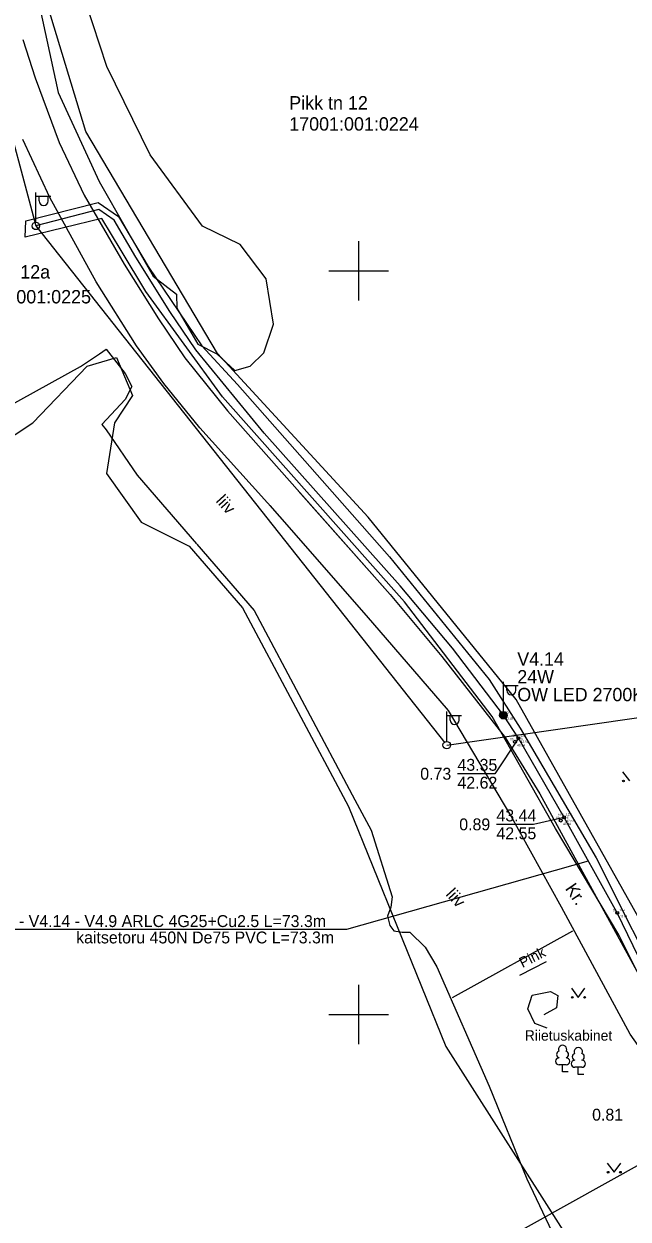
# Model space of a CAD drawing. Extents: x 641813 to 642152, y 6456210 to 6456529.
# Drawn here: x 641927.5 to 641968.1, y 6456336.2 to 6456416.6 of the extents above; entities that cross this region are included whole.
import ezdxf

# ---------------------------------------------------------------- set-up
doc = ezdxf.new("R2010")
doc.units = 0
for name, color, linetype in [('ABIJOONIS', 7, 'Continuous'), ('HALJASTUS', 7, 'Continuous'), ('KOORDPUNKT', 7, 'Continuous'), ('KORGUS', 7, 'Continuous'), ('Level 55', 7, 'Continuous'), ('MOOTKOOD', 7, 'Continuous'), ('MOOTKORG-EH2000', 7, 'Continuous'), ('MOOTMPUNKT', 7, 'Continuous'), ('MOOTNR', 7, 'Continuous'), ('MOOTPIIR', 7, 'Continuous'), ('MPKAABEL', 7, 'Continuous'), ('MPOHULIIN', 7, 'Continuous'), ('PIIR', 7, 'Continuous'), ('POST', 7, 'Continuous'), ('PUU', 7, 'Continuous'), ('RAJATIS', 7, 'Continuous'), ('TEE', 7, 'Continuous'), ('VEEKOGU', 7, 'Continuous'), ('VORK', 7, 'Continuous')]:
    doc.layers.add(name, color=color, linetype=linetype)

# ---------------------------------------------------------------- blocks, each defined once
blk = doc.blocks.new('RING02')
at = {"layer": 'KORGUS'}
blk.add_circle((0, 0), 0.2, dxfattribs=at)
blk = doc.blocks.new('VAPOST')
at = {"layer": 'POST'}
for p, q in [((0, 0.5), (0, 4.5)), ((0, 4), (2, 4)), ((0.45, 3.36), (0.45, 4)), ((1.68, 3.36), (1.68, 4)), ((0, 0), (0, 0))]:
    blk.add_line(p, q, dxfattribs=at)
blk.add_arc((1.07, 3.36), 0.613, 180, 0, dxfattribs=at)
blk = doc.blocks.new('MEPOST')
at = {"layer": 'POST'}
for radius in [0.5, 0.45, 0.4, 0.35, 0.3, 0.25, 0.2, 0.15, 0.1, 0.05]:
    blk.add_circle((0, 0), radius, dxfattribs=at)
blk = doc.blocks.new('VKORIS')
at = {"layer": 'VORK'}
for p, q in [((0, 4), (0, -4)), ((-4, 0), (4, 0))]:
    blk.add_line(p, q, dxfattribs=at)

msp = doc.modelspace()

# ---------------------------------------------------------------- linework, layer by layer
at = {"layer": 'ABIJOONIS'}
for points in [[(641919.253, 6456355.733), (641949.206, 6456355.733), (641965.44, 6456360.324)], [(641934.401, 6456334.564), (641959.241, 6456334.564), (641974.087, 6456342.819)]]:
    msp.add_lwpolyline(points, dxfattribs=at)
at = {"layer": 'HALJASTUS'}
for p, q in [((641967.738, 6456366.303), (641968.201, 6456365.697)), ((641964.301, 6456351.756), (641964.765, 6456351.149)), ((641964.765, 6456351.149), (641965.21, 6456351.756)), ((641966.707, 6456339.999), (641967.17, 6456339.393)), ((641967.17, 6456339.393), (641967.616, 6456339.999))]:
    msp.add_line(p, q, dxfattribs=at)
msp.add_lwpolyline([(641956.317, 6456351.14), (641964.39, 6456355.619)], dxfattribs=at)
for centre in [(641967.8, 6456365.697), (641964.363, 6456351.149), (641965.192, 6456351.149), (641966.769, 6456339.393), (641967.598, 6456339.393)]:
    msp.add_circle(centre, 0.055, dxfattribs=at)
at = {"layer": 'KOORDPUNKT'}
for points in [[(641960.745, 6456368.57), (641959.145, 6456366.183), (641956.645, 6456366.183)], [(641963.811, 6456363.252), (641961.765, 6456362.78), (641959.265, 6456362.78)]]:
    msp.add_lwpolyline(points, dxfattribs=at)
at = {"layer": 'Level 55'}
for p, q in [((641959.73, 6456370.115), (641959.73, 6456370.115)), ((641960.501, 6456368.334), (641960.501, 6456368.334)), ((641960.745, 6456368.57), (641960.745, 6456368.57)), ((641963.584, 6456363.035), (641963.584, 6456363.035)), ((641963.811, 6456363.252), (641963.811, 6456363.252)), ((641967.383, 6456356.832), (641967.383, 6456356.832))]:
    msp.add_line(p, q, dxfattribs=at)
at = {"layer": 'MOOTPIIR'}
msp.add_lwpolyline([(641973.302, 6456343.701), (641967.491, 6456355.353), (641963.225, 6456362.497), (641958.968, 6456370.037), (641953.086, 6456377.738), (641940.867, 6456391.517), (641935.7, 6456398.601), (641934.043, 6456401.363), (641932.743, 6456403.508), (641927.608, 6456402.273), (641927.641, 6456403.358), (641932.508, 6456404.603), (641933.869, 6456403.647), (641935.868, 6456400.287), (641939.461, 6456394.956), (641941.865, 6456392.349), (641952.079, 6456380.776), (641958.77, 6456372.51), (641960.851, 6456369.249), (641965.968, 6456360.533), (641970.816, 6456350.848)], dxfattribs=at)
at = {"layer": 'MPKAABEL'}
msp.add_lwpolyline([(641971.678, 6456347.953), (641971.264, 6456348.724), (641970.23, 6456350.961), (641967.383, 6456356.832), (641963.811, 6456363.252), (641960.745, 6456368.57), (641959.73, 6456370.115), (641956.305, 6456374.624), (641952.8, 6456378.817), (641943.663, 6456389.086), (641939.058, 6456394.676), (641937.311, 6456397.272), (641935.028, 6456400.91), (641933.575, 6456403.416), (641932.557, 6456404.114), (641928.313, 6456403.018)], dxfattribs=at)
msp.add_lwpolyline([(641971.678, 6456347.953), (641971.264, 6456348.724), (641970.23, 6456350.961), (641967.383, 6456356.832), (641963.811, 6456363.252), (641960.745, 6456368.57), (641959.73, 6456370.115), (641956.305, 6456374.624), (641952.8, 6456378.817), (641943.663, 6456389.086), (641939.058, 6456394.676), (641937.311, 6456397.272), (641935.028, 6456400.91), (641933.575, 6456403.416), (641932.557, 6456404.114), (641928.313, 6456403.018)], dxfattribs=at)
at = {"layer": 'MPOHULIIN'}
for points in [[(641955.922, 6456368.111), (641990.425, 6456373.085), (642027.292, 6456401.492), (642067.27, 6456434.765)], [(641923.317, 6456421.697), (641928.313, 6456403.018)], [(641928.313, 6456403.018), (641955.8, 6456368.265)]]:
    msp.add_lwpolyline(points, dxfattribs=at)
at = {"layer": 'PIIR'}
for p, q in [((641931.68, 6456409.37), (641927.6, 6456422.79)), ((641940.51, 6456394.44), (641931.68, 6456409.37)), ((641931.76, 6456393.58), (641933.73, 6456394.17)), ((641933.73, 6456394.17), (641934.82, 6456391.61)), ((641950.65, 6456383.44), (641940.51, 6456394.44)), ((641928.11, 6456389.77), (641931.76, 6456393.58)), ((641934.82, 6456391.61), (641933.6, 6456389.77)), ((641924.72, 6456387.55), (641928.11, 6456389.77)), ((641933.6, 6456389.77), (641933.06, 6456386.38)), ((641933.06, 6456386.38), (641935.4, 6456383.11)), ((641935.4, 6456383.11), (641938.62, 6456381.49)), ((641960.59, 6456371.17), (641950.65, 6456383.44)), ((641938.62, 6456381.49), (641942.19, 6456377.33)), ((641942.19, 6456377.33), (641949.33, 6456363.98)), ((641976.77, 6456342.32), (641960.59, 6456371.17)), ((641949.33, 6456363.98), (641955.86, 6456347.85)), ((641955.86, 6456347.85), (641965.98, 6456331.95))]:
    msp.add_line(p, q, dxfattribs=at)
at = {"layer": 'POST'}
for p, q in [((641928.313, 6456403.268), (641928.313, 6456405.268)), ((641928.313, 6456405.018), (641929.313, 6456405.018)), ((641928.54, 6456404.697), (641928.54, 6456405.018)), ((641929.152, 6456404.697), (641929.152, 6456405.018)), ((641928.313, 6456403.018), (641928.313, 6456403.018)), ((641955.922, 6456368.361), (641955.922, 6456370.361)), ((641955.922, 6456370.111), (641956.922, 6456370.111)), ((641956.149, 6456369.79), (641956.149, 6456370.111)), ((641956.761, 6456369.79), (641956.761, 6456370.111)), ((641955.922, 6456368.111), (641955.922, 6456368.111))]:
    msp.add_line(p, q, dxfattribs=at)
for centre in [(641928.313, 6456403.018), (641955.923, 6456368.11)]:
    msp.add_circle(centre, 0.25, dxfattribs=at)
for centre in [(641928.846, 6456404.697), (641956.455, 6456369.79)]:
    msp.add_arc(centre, 0.306, 180, 0, dxfattribs=at)
at = {"layer": 'PUU'}
for p, q in [((641963.95, 6456346.611), (641963.47, 6456346.611)), ((641963.71, 6456346.136), (641963.71, 6456346.611)), ((641964.09, 6456346.136), (641963.71, 6456346.136)), ((641965.006, 6456346.446), (641964.526, 6456346.446)), ((641964.766, 6456345.971), (641964.766, 6456346.446)), ((641965.146, 6456345.971), (641964.766, 6456345.971))]:
    msp.add_line(p, q, dxfattribs=at)
for centre, radius, start, end in [((641963.54, 6456347.308), 0.233, 109.02174, 253.14154), ((641963.71, 6456347.656), 0.277, 332.5799, 207.4201), ((641963.88, 6456347.308), 0.233, 286.85082, 70.98591), ((641964.596, 6456347.144), 0.233, 109.02174, 253.14154), ((641964.766, 6456347.491), 0.277, 332.5799, 207.4201), ((641964.936, 6456347.144), 0.233, 286.85082, 70.98591), ((641963.473, 6456346.848), 0.238, 90.0016, 269.3953), ((641963.947, 6456346.848), 0.238, 270.6047, 89.9984), ((641964.529, 6456346.683), 0.238, 90.0016, 269.3953), ((641965.003, 6456346.683), 0.238, 270.6047, 89.9984)]:
    msp.add_arc(centre, radius, start, end, dxfattribs=at)
at = {"layer": 'RAJATIS'}
for points in [[(641962.609, 6456353.536), (641960.804, 6456352.614)], [(641962.67, 6456349.084), (641961.85, 6456349.401), (641961.366, 6456350.388), (641961.654, 6456351.286), (641962.898, 6456351.551), (641963.387, 6456351.283), (641963.292, 6456350.45), (641962.452, 6456349.974)]]:
    msp.add_lwpolyline(points, dxfattribs=at)
at = {"layer": 'TEE'}
for points in [[(641927.45, 6456415.564), (641928.267, 6456412.986), (641929.882, 6456408.617), (641931.571, 6456405.076), (641934.257, 6456400.445), (641936.556, 6456396.781), (641938.333, 6456394.141), (641941.195, 6456390.596), (641952.117, 6456378.23), (641955.605, 6456374.059), (641959.847, 6456368.614), (641962.179, 6456364.828), (641969.735, 6456351.02)], [(641976.41, 6456333.22), (641971.849, 6456343.574), (641968.243, 6456348.665), (641963.625, 6456357.205), (641960.157, 6456363.492), (641956.033, 6456370.446), (641950.542, 6456376.833), (641944.713, 6456383.489), (641939.326, 6456389.438), (641936.919, 6456392.414), (641935.07, 6456394.954), (641932.374, 6456399.267), (641929.247, 6456404.92), (641927.436, 6456408.828)], [(641945.948, 6456385.214), (641952.117, 6456378.23), (641955.605, 6456374.059), (641959.847, 6456368.614), (641962.179, 6456364.828), (641969.735, 6456351.02)], [(641976.41, 6456333.22), (641971.849, 6456343.574), (641968.243, 6456348.665), (641963.625, 6456357.205), (641960.157, 6456363.492), (641956.033, 6456370.446), (641950.542, 6456376.833), (641944.713, 6456383.489), (641944.053, 6456384.218)]]:
    msp.add_lwpolyline(points, dxfattribs=at)
at = {"layer": 'VEEKOGU'}
for points in [[(641927.119, 6456424.43), (641929.809, 6456411.99), (641932.561, 6456406.01), (641936.188, 6456399.65), (641937.765, 6456398.44), (641937.783, 6456397.478), (641939.197, 6456395.072), (641940.476, 6456394.427), (641941.694, 6456393.3), (641942.71, 6456393.59), (641943.638, 6456394.48), (641944.276, 6456396.41), (641943.787, 6456399.45), (641942.038, 6456401.78), (641939.503, 6456403), (641935.992, 6456407.79), (641933.088, 6456413.73), (641929.314, 6456425.23), (641928.68, 6456427.773)], [(641907.708, 6456413.578), (641909.565, 6456407.35), (641911.462, 6456395.06), (641916.85, 6456389.004), (641919.795, 6456387.62), (641926.257, 6456390.76), (641931.317, 6456393.556), (641932.599, 6456394.421), (641933.033, 6456394.731), (641934.312, 6456393.09), (641934.762, 6456392.213), (641934.317, 6456391.35), (641932.739, 6456389.658), (641933.045, 6456389.3), (641935.124, 6456386.25), (641939.107, 6456381.644)], [(641939.124, 6456381.625), (641942.985, 6456377.16), (641949.76, 6456364.42), (641950.849, 6456362.39), (641952.26, 6456357.91), (641952.172, 6456357.214), (641951.946, 6456356.61), (641952.11, 6456355.989), (641952.371, 6456355.62), (641952.923, 6456355.526), (641953.447, 6456355.53), (641954.486, 6456354.514), (641955.248, 6456353.21), (641958.77, 6456345.18), (641961.296, 6456338.95), (641963.632, 6456334.03)]]:
    msp.add_lwpolyline(points, dxfattribs=at)

# ---------------------------------------------------------------- block references
at = {"layer": 'MOOTMPUNKT', "xscale": 0.5, "yscale": 0.5}
for p in [(641959.73, 6456370.115), (641960.501, 6456368.334), (641960.745, 6456368.57), (641963.584, 6456363.035), (641963.811, 6456363.252), (641967.383, 6456356.832)]:
    msp.add_blockref('RING02', p, dxfattribs=at)
at = {"layer": 'POST', "xscale": 0.5, "yscale": 0.5}
for name in ['VAPOST', 'MEPOST']:
    msp.add_blockref(name, (641959.73, 6456370.115), dxfattribs=at)
at = {"layer": 'VORK', "xscale": 0.5, "yscale": 0.5}
for p in [(641950, 6456400), (641950, 6456350)]:
    msp.add_blockref('VKORIS', p, dxfattribs=at)

# ---------------------------------------------------------------- texts
at = {"layer": 'ABIJOONIS'}
for s, p in [('V4.14', (641960.666, 6456373.452)), ('24W', (641960.666, 6456372.256)), ('OW LED 2700K SP PMMA', (641960.666, 6456371.06))]:
    msp.add_text(s, height=0.896, rotation=359.99605, dxfattribs=at).set_placement(p)
for s, p in [('olol. mast - V4.14 - V4.9 ARLC 4G25+Cu2.5 L=73.3m', (641922.304, 6456355.876)), ('kaitsetoru 450N De75 PVC L=73.3m', (641931.023, 6456354.776))]:
    msp.add_text(s, height=0.8, dxfattribs=at).set_placement(p)
at = {"layer": 'HALJASTUS'}
for p in [(641940.368, 6456384.496), (641955.818, 6456358.045)]:
    msp.add_text('liiv', height=0.8, rotation=312.20171, dxfattribs=at).set_placement(p)
at = {"layer": 'KOORDPUNKT'}
for s, p in [('43.35', (641956.645, 6456366.383)), ('0.73', (641954.145, 6456365.783)), ('42.62', (641956.645, 6456365.183)), ('43.44', (641959.265, 6456362.98)), ('0.89', (641956.765, 6456362.38)), ('42.55', (641959.265, 6456361.78)), ('0.81', (641965.694, 6456342.859))]:
    msp.add_text(s, height=0.8, dxfattribs=at).set_placement(p)
at = {"layer": 'MOOTKOOD'}
for s, p in [('90', (641959.419, 6456370.22)), ('69', (641960.19, 6456368.439)), ('51.1', (641960.329, 6456368.675)), ('51.1', (641963.395, 6456363.357)), ('69', (641963.273, 6456363.14)), ('51', (641967.102, 6456356.937))]:
    msp.add_text(s, height=0.15, dxfattribs=at).set_placement(p)
at = {"layer": 'MOOTKORG-EH2000'}
for s, p in [('43.43', (641959.878, 6456369.816)), ('42.62', (641960.893, 6456368.271)), ('43.34', (641960.649, 6456368.035)), ('43.44', (641963.732, 6456362.736)), ('42.55', (641963.959, 6456362.953)), ('43.48', (641967.531, 6456356.533))]:
    msp.add_text(s, height=0.15, dxfattribs=at).set_placement(p)
at = {"layer": 'MOOTNR'}
for s, p in [('13', (641959.856, 6456370.23)), ('12.8', (641960.627, 6456368.449)), ('12.7', (641960.871, 6456368.685)), ('12.5', (641963.937, 6456363.367)), ('12.6', (641963.71, 6456363.15)), ('12.4', (641967.509, 6456356.947))]:
    msp.add_text(s, height=0.15, dxfattribs=at).set_placement(p)
at = {"layer": 'PIIR'}
for s, p in [('Pikk tn 12', (641945.34, 6456410.845)), ('17001:001:0224', (641945.34, 6456409.426)), ('Pikk tn 12a', (641923.321, 6456399.482)), ('17001:001:0225', (641923.321, 6456397.808))]:
    msp.add_text(s, height=0.9, dxfattribs=at).set_placement(p)
at = {"layer": 'RAJATIS'}
for s, rotation, p in [('Pink', 27.07241, (641961.016, 6456353.115)), ('Riietuskabinet', 360, (641961.166, 6456348.236))]:
    msp.add_text(s, height=0.7, rotation=rotation, dxfattribs=at).set_placement(p)
at = {"layer": 'TEE'}
msp.add_text('Kr.', height=0.85, rotation=304.42074, dxfattribs=at).set_placement((641963.844, 6456358.456))

doc.saveas('drawing.dxf')
